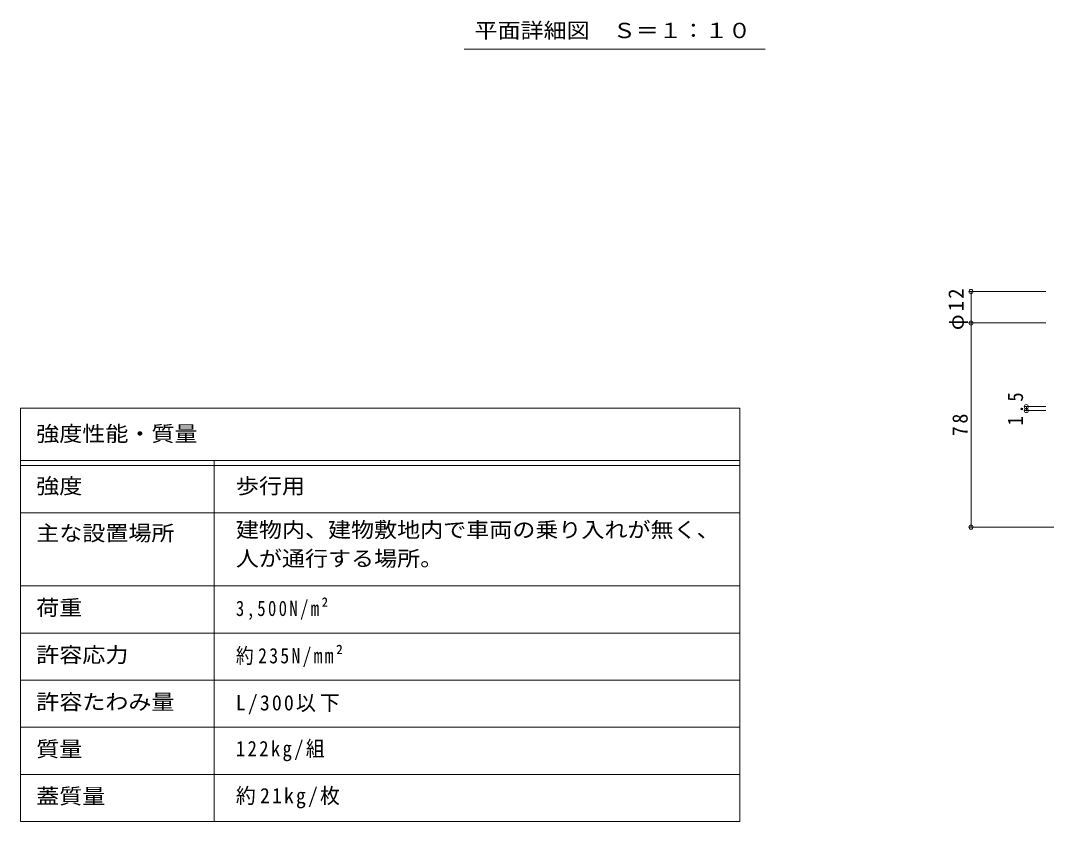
# Model space of a CAD drawing. Units: millimetres at full size, sheet at 1:10, with parts at other scales. Extents: x -2620 to 2604, y -1962 to 1618.
# Drawn here: x -2620 to -660, y -1667 to -136 of the extents above; entities that cross this region are included whole.
import ezdxf
from ezdxf.enums import TextEntityAlignment as Align

# ---------------------------------------------------------------- set-up
doc = ezdxf.new("R2010")
doc.units = ezdxf.units.MM
doc.header["$LTSCALE"] = 10
doc.header["$PDMODE"] = 32
doc.header["$PDSIZE"] = 8
for name, color, linetype, lineweight in [('0-4', 2, 'Continuous', 9), ('D-F', 7, 'Continuous', 9), ('F-5', 7, 'Continuous', 9), ('F-F', 2, 'Continuous', 9)]:
    doc.layers.add(name, color=color, linetype=linetype, lineweight=lineweight)
doc.styles.add('ＭＳ ゴシック', font='')
doc.styles.get('ＭＳ ゴシック').set_extended_font_data('MS Gothic')

msp = doc.modelspace()

# ---------------------------------------------------------------- linework, layer by layer
at = {"layer": '0-4', "color": 7}
msp.add_line((-1197.83, -191.31), (-1772.83, -191.31), dxfattribs=at)
at = {"layer": 'D-F'}
for p, q in [((-807.43, -654.25), (-661.36, -654.25)), ((-804.43, -654.25), (-804.43, -1104.25)), ((-807.43, -714.25), (-661.36, -714.25)), ((-701.7, -874.04), (-661.73, -874.04)), ((-701.7, -881.54), (-661.73, -881.54)), ((-698.7, -881.54), (-698.7, -874.04)), ((-807.43, -1104.25), (-221.73, -1104.25))]:
    msp.add_line(p, q, dxfattribs=at)
for p in [(-804.43, -654.25), (-804.43, -714.25), (-698.7, -874.04), (-698.7, -881.54), (-804.43, -1104.25)]:
    msp.add_point(p, dxfattribs=at)
at = {"layer": 'F-5'}
for p, q in [((-1246.13, -876.68), (-1246.13, -1666.68)), ((-2620.11, -1076.68), (-1246.13, -1076.68)), ((-2620.11, -1216.68), (-1246.13, -1216.68))]:
    msp.add_line(p, q, dxfattribs=at)
at = {"layer": 'F-F', "color": 7}
for p, q in [((-2620.11, -876.68), (-1246.13, -876.68)), ((-2620.11, -876.68), (-2620.11, -1666.68)), ((-2620.11, -976.68), (-1246.13, -976.68)), ((-2250.11, -976.68), (-2250.11, -1666.68)), ((-2620.11, -986.68), (-1246.13, -986.68)), ((-2620.11, -1076.68), (-1246.13, -1076.68)), ((-2620.11, -1216.68), (-1246.13, -1216.68)), ((-1246.13, -1306.68), (-2620.11, -1306.68)), ((-1246.13, -1396.68), (-2620.11, -1396.68)), ((-1246.13, -1486.68), (-2620.11, -1486.68)), ((-1246.13, -1576.68), (-2620.11, -1576.68)), ((-1246.13, -1666.68), (-2620.11, -1666.68))]:
    msp.add_line(p, q, dxfattribs=at)

# ---------------------------------------------------------------- texts
at = {"layer": '0-4', "style": 'ＭＳ ゴシック', "width": 1.1}
msp.add_text('平面詳細図\u3000Ｓ＝１：１０', height=29.33, dxfattribs=at).set_placement((-1752.83, -178.81), align=Align.BOTTOM_LEFT)
at = {"layer": 'D-F', "color": 2, "char_height": 29.33, "attachment_point": 7, "rotation": 90, "style": 'ＭＳ ゴシック'}
for s, insert in [('\\T1.19;φ12', (-810.43, -728)), ('\\T1.27;\\W0.9;1.5', (-704.7, -910.29)), ('\\T1.27;\\W0.95;78', (-810.43, -930.5))]:
    msp.add_mtext(s, dxfattribs=dict(at, insert=insert))
at = {"layer": 'F-F', "style": 'ＭＳ ゴシック', "width": 1.1}
for s, p in [('強度性能・質量', (-2590.11, -949.24)), ('強度', (-2590.11, -1049.18)), ('歩行用', (-2208.77, -1049.18)), ('主な設置場所', (-2590.11, -1139.18)), ('建物内、建物敷地内で車両の乗り入れが無く、', (-2208.77, -1132.75)), ('人が通行する場所。', (-2208.77, -1187.68)), ('荷重', (-2590.11, -1281.68)), ('許容応力', (-2590.11, -1371.68)), ('許容たわみ量', (-2590.11, -1461.68)), ('質量', (-2590.11, -1551.68)), ('蓋質量', (-2590.11, -1641.68))]:
    msp.add_text(s, height=29.33, dxfattribs=at).set_placement(p, align=Align.BOTTOM_LEFT)
at = {"layer": 'F-F', "char_height": 29.33, "attachment_point": 7, "style": 'ＭＳ ゴシック'}
for s, insert in [('\\T1.28;\\W0.8;3,500N/m²', (-2208.77, -1281.68)), ('\\T1.25;\\W0.85;約235N/mm²', (-2208.77, -1371.68)), ('\\T1.21;\\W0.95;L/300以下', (-2208.77, -1461.68)), ('\\T1.24;\\W0.9;122kg/組', (-2208.77, -1551.68)), ('\\T1.21;\\W0.95;約21kg/枚', (-2208.77, -1641.68))]:
    msp.add_mtext(s, dxfattribs=dict(at, insert=insert))

doc.saveas('drawing.dxf')
